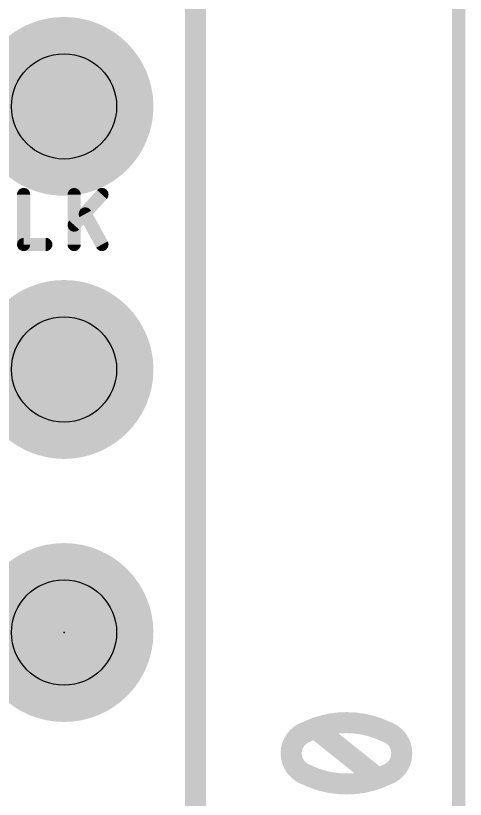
# Model space of a CAD drawing. Extents: x -33 to 53.6, y -8.2 to 46.5.
# Drawn here: x 16.04 to 20.39, y 22.52 to 30.09 of the extents above; entities that cross this region are included whole.
import ezdxf

# ---------------------------------------------------------------- set-up
doc = ezdxf.new("R2010")
doc.units = 0
for name, color, linetype in [('1', 12, 'CONTINUOUS'), ('16', 132, 'CONTINUOUS'), ('17', 110, 'CONTINUOUS'), ('20', 31, 'CONTINUOUS'), ('24', 53, 'CONTINUOUS'), ('27', 253, 'CONTINUOUS'), ('29', 253, 'CONTINUOUS'), ('30', 253, 'CONTINUOUS'), ('44', 253, 'CONTINUOUS'), ('47', 253, 'CONTINUOUS'), ('51', 253, 'CONTINUOUS')]:
    doc.layers.add(name, color=color, linetype=linetype)

# ---------------------------------------------------------------- blocks, each defined once
blk = doc.blocks.new('ROUNDP')
at = {"const_width": 0.5}
blk.add_lwpolyline([(0, -0.25, 1), (0, 0.25, 1), (0, -0.25)], format="xyb", dxfattribs=at)

msp = doc.modelspace()

# ---------------------------------------------------------------- linework, layer by layer
at = {"layer": '1', "const_width": 0.2032}
msp.add_lwpolyline([(17.78, 43.18), (17.78, 0)], dxfattribs=at)
at = {"layer": '16'}
for points, const_width in [([(17.78, 0), (17.78, 43.18)], 0.2032), ([(16.51, 24.13), (13.97, 21.59)], 0.1778)]:
    msp.add_lwpolyline(points, dxfattribs=dict(at, const_width=const_width))
at = {"layer": '16', "const_width": 0.0889}
msp.add_lwpolyline([(16.5414, 24.0986, 1), (16.4786, 24.1614)], format="xyb", dxfattribs=at)
at = {"layer": '20', "const_width": 0.2032}
msp.add_lwpolyline([(17.78, 0), (17.78, 43.18)], dxfattribs=at)
at = {"layer": '24'}
msp.add_point((16.51, 24.13), dxfattribs=at)
at = {"layer": '27', "const_width": 0.127}
for points in [[(16.1198, 28.3591), (16.1198, 27.8765)], [(16.608, 27.8765), (16.608, 28.3591)], [(16.8761, 28.3591), (16.608, 28.0642)], [(16.8761, 27.8765), (16.7152, 28.1714)], [(16.1198, 27.8765), (16.3343, 27.8765)]]:
    msp.add_lwpolyline(points, dxfattribs=at)
at = {"layer": '27', "const_width": 0.0635}
for points in [[(16.1516, 28.3591, 1), (16.0881, 28.3591)], [(16.6397, 28.3591, 1), (16.5762, 28.3591)], [(16.8996, 28.3377, 1), (16.8526, 28.3805)], [(16.7431, 28.1866, 1), (16.6874, 28.1562)], [(16.5845, 28.0855, 1), (16.6315, 28.0428)], [(16.1198, 27.9082, 1), (16.1198, 27.8448)], [(16.3343, 27.8448, 1), (16.3343, 27.9082)], [(16.8482, 27.8613, 1), (16.904, 27.8917)], [(16.0881, 27.8765, 1), (16.1516, 27.8765)], [(16.5762, 27.8765, 1), (16.6397, 27.8765)]]:
    msp.add_lwpolyline(points, format="xyb", dxfattribs=at)
at = {"layer": '44'}
for centre in [(16.51, 29.21), (16.51, 26.67), (16.51, 24.13)]:
    msp.add_circle(centre, 0.508, dxfattribs=at)
at = {"layer": '47'}
for points, const_width in [([(20.32, 0.065), (20.32, 43.115)], 0.13), ([(19.5338, 22.7267), (18.9412, 23.2009)], 0.2032)]:
    msp.add_lwpolyline(points, dxfattribs=dict(at, const_width=const_width))
for points, const_width in [([(19.2375, 23.2601, 0.1139), (18.8523, 23.1712)], 0.2032), ([(19.6227, 23.1712, 0.1139), (19.2375, 23.2601)], 0.2032), ([(19.2375, 23.3109, 1), (19.2375, 23.2093)], 0.1016), ([(19.2375, 23.2093, 1), (19.2375, 23.3109)], 0.1016), ([(18.8523, 23.1712, 0.3205), (18.7041, 22.9638)], 0.2032), ([(18.83, 23.2169, 1), (18.8745, 23.1256)], 0.1016), ([(18.8687, 23.1232, 1), (18.8358, 23.2193)], 0.1016), ([(18.9729, 23.2405, 1), (18.9094, 23.1612)], 0.1016), ([(19.7709, 22.9638, 0.3205), (19.6227, 23.1712)], 0.2032), ([(19.6392, 23.2193, 1), (19.6063, 23.1232)], 0.1016), ([(19.6005, 23.1256, 1), (19.645, 23.2169)], 0.1016), ([(18.7041, 22.9638, 0.3205), (18.8523, 22.7564)], 0.2032), ([(18.7549, 22.9638, 1), (18.6533, 22.9638)], 0.1016), ([(18.6533, 22.9638, 1), (18.7549, 22.9638)], 0.1016), ([(19.6227, 22.7564, 0.3205), (19.7709, 22.9638)], 0.2032), ([(19.8217, 22.9638, 1), (19.7201, 22.9638)], 0.1016), ([(19.7201, 22.9638, 1), (19.8217, 22.9638)], 0.1016), ([(18.8523, 22.7564, 0.1139), (19.2375, 22.6675)], 0.2032), ([(18.8745, 22.802, 1), (18.83, 22.7107)], 0.1016), ([(18.8358, 22.7083, 1), (18.8687, 22.8044)], 0.1016), ([(19.2375, 22.6675, 0.1139), (19.6227, 22.7564)], 0.2032), ([(19.6063, 22.8044, 1), (19.6392, 22.7083)], 0.1016), ([(19.645, 22.7107, 1), (19.6005, 22.802)], 0.1016), ([(19.5021, 22.6871, 1), (19.5656, 22.7664)], 0.1016), ([(19.2375, 22.7183, 1), (19.2375, 22.6167)], 0.1016), ([(19.2375, 22.6167, 1), (19.2375, 22.7183)], 0.1016)]:
    msp.add_lwpolyline(points, format="xyb", dxfattribs=dict(at, const_width=const_width))
at = {"layer": '51', "const_width": 0.127}
msp.add_lwpolyline([(17.78, 43.18), (17.78, 0)], dxfattribs=at)

# ---------------------------------------------------------------- block references
at = {"layer": '17', "xscale": 1.524, "yscale": 1.524, "rotation": 180}
for p in [(16.51, 29.21), (16.51, 29.21), (16.51, 26.67), (16.51, 26.67), (16.51, 24.13), (16.51, 24.13)]:
    msp.add_blockref('ROUNDP', p, dxfattribs=at)
at = {"layer": '29', "xscale": 1.7272, "yscale": 1.7272, "rotation": 180}
for p in [(16.51, 29.21), (16.51, 26.67), (16.51, 24.13)]:
    msp.add_blockref('ROUNDP', p, dxfattribs=at)
at = {"layer": '30', "xscale": 1.7272, "yscale": 1.7272, "rotation": 180}
for p in [(16.51, 29.21), (16.51, 26.67), (16.51, 24.13)]:
    msp.add_blockref('ROUNDP', p, dxfattribs=at)

doc.saveas('drawing.dxf')
